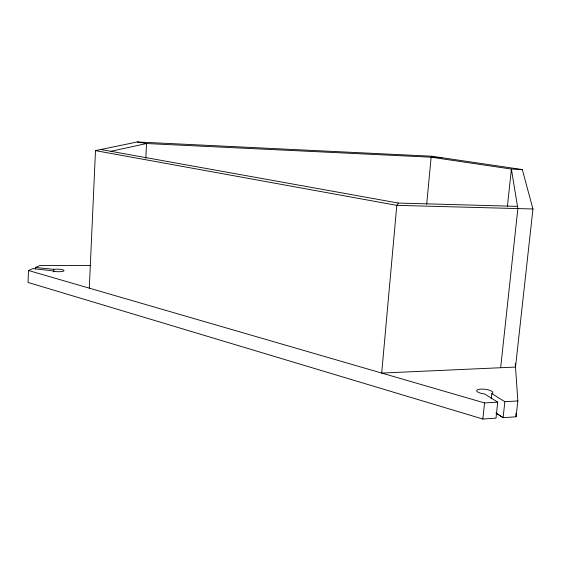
<?xml version="1.0" encoding="UTF-8"?>
<svg xmlns="http://www.w3.org/2000/svg" width="561" height="561" viewBox="0 0 561 561"><rect width="100%" height="100%" fill="white"/><g stroke="black" fill="none" stroke-linecap="round" stroke-linejoin="round"><path stroke-width="0.84" d="M35.406 269.14L35.469 267.457L53.905 269.343A6.318 1.262 1.6 0 1 63.077 269.911A6.318 1.262 1.6 0 1 60.679 271.643A6.318 1.262 1.6 0 1 51.921 270.781L32.959 268.551L28.478 270.493L28.05 282.442L482.846 419.039L495.987 418.155L497.712 402.146L484.662 393.99A8.177 2.363 6.9 0 1 476.661 390.498A8.177 2.363 6.9 0 1 486.191 389.432A8.177 2.363 6.9 0 1 492.586 393.107L491.787 393.577L491.233 398.794M53.723 271.882L53.821 269.357M89.297 288.158L95.489 150.621L137.256 141.961L431.83 156.224L522.298 169.555L532.95 208.98L515.51 367.069L381.697 373.072L396.802 205.354L398.429 203.068L517.501 206.364M145.783 158.328L146.561 143.539L137.256 141.961M426.69 204.267L431.136 157.192L511.394 169.071L522.298 169.555M482.846 419.039L484.55 402.938L28.478 270.493M507.403 206.546L511.394 169.071L517.859 208.58L500.657 367.736M491.787 393.577L504.851 401.718L503.105 417.672L516.085 416.802L517.852 400.933L515.264 363.577M35.469 267.457L40.062 265.465L90.847 265.5M110.847 151.302L146.561 143.539L441.907 157.711M484.55 402.938L497.712 402.146M504.851 401.718L517.852 400.933M532.95 208.98L396.802 205.354L95.489 150.621M100.868 149.506L398.429 203.068M495.889 412.98L503.105 417.672L496.345 413.296M515.875 413.352L516.085 416.802"/></g></svg>
